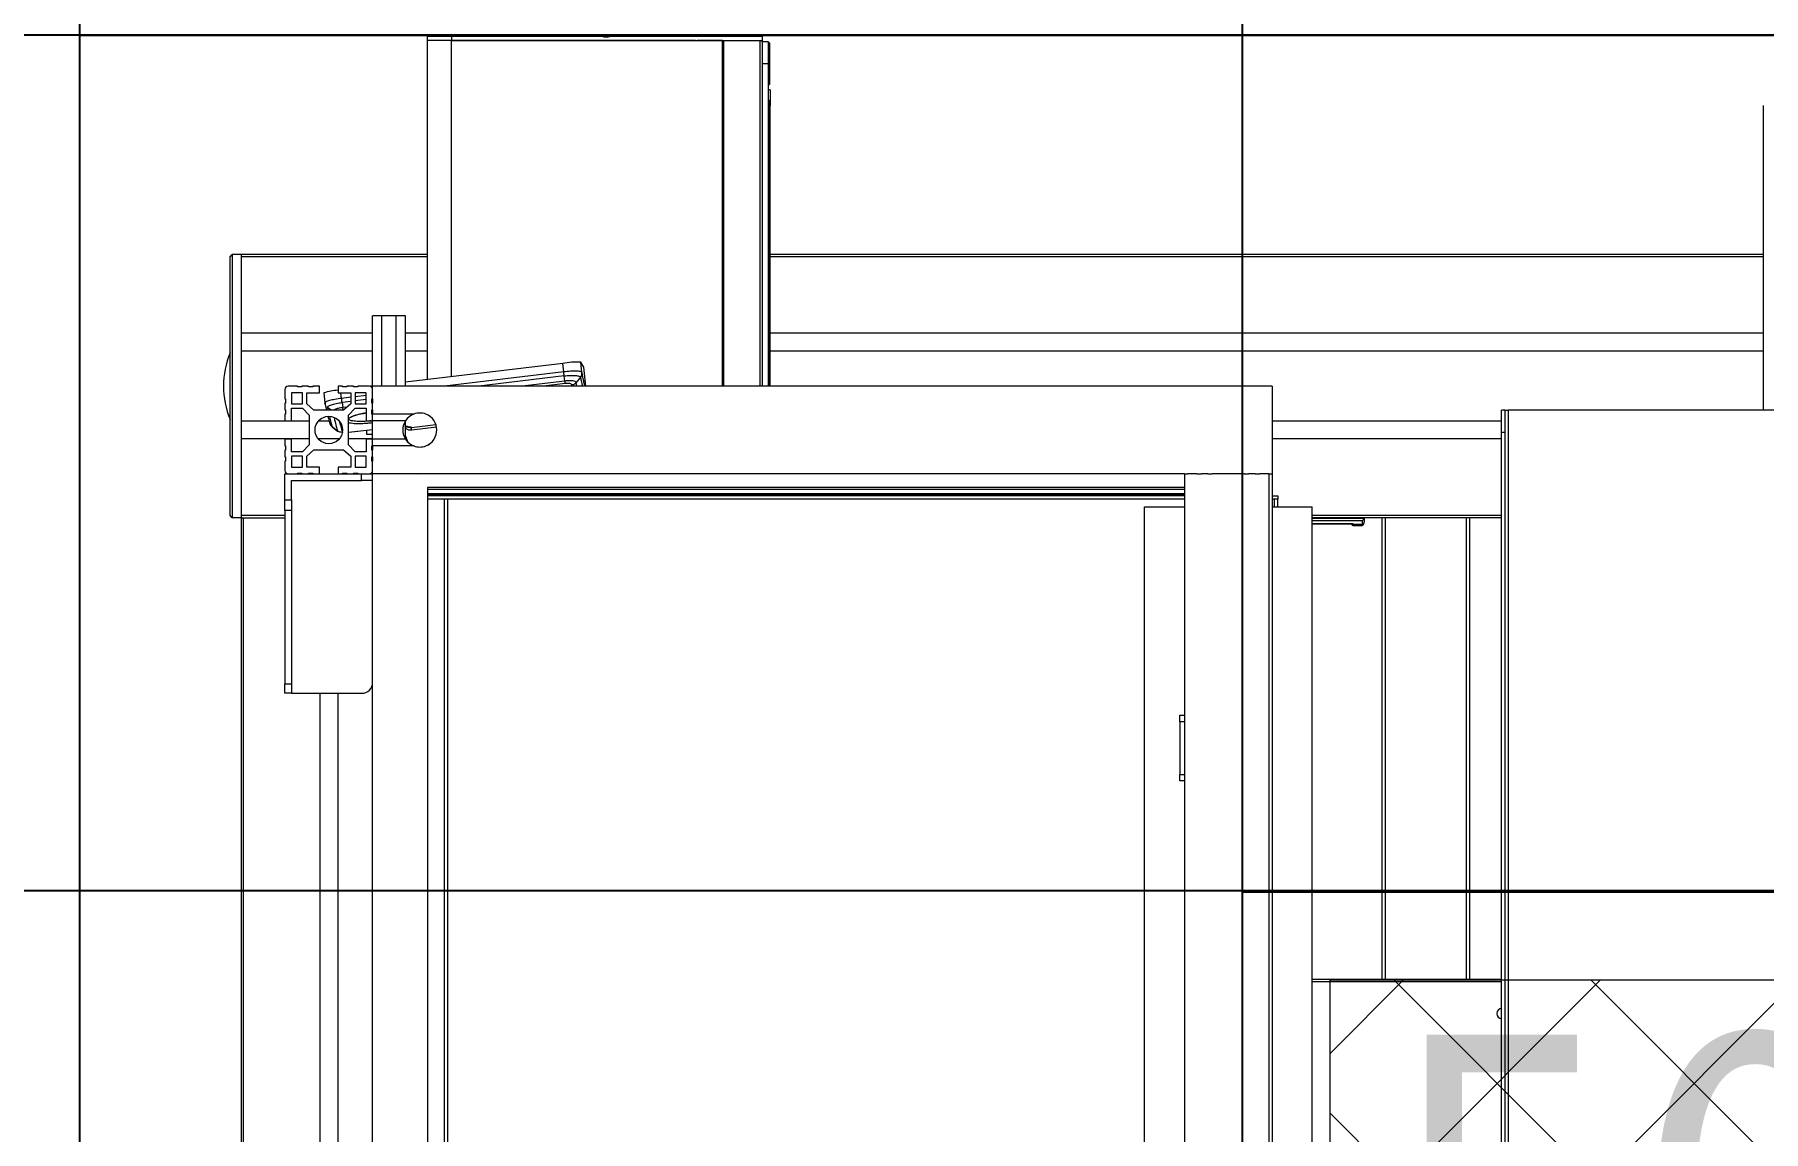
# Model space of a CAD drawing. Header units: centimetres. Extents: x 405564 to 502064, y 46284 to 60634.
# Drawn here: x 456884.7 to 456963.5, y 53771.6 to 53821.6 of the extents above; entities that cross this region are included whole.
import ezdxf
from ezdxf import colors
from ezdxf.entities.mleader import LeaderData, LeaderLine
from ezdxf.math import Vec2, Vec3
from ezdxf.xclip import XClip

# ---------------------------------------------------------------- set-up
doc = ezdxf.new("R2010")
doc.units = ezdxf.units.CM
doc.header["$XCLIPFRAME"] = 0
doc.linetypes.add('3+1_3b$0$DASHED', pattern=[0.25, 0.125, -0.125])
for name, color, linetype in [('---___EB_draft03_cihazlar', 8, 'Continuous'), ('0-KRCN-ASMATAVAN-130426', 8, 'Continuous'), ('AS_DUV', 8, 'Continuous'), ('AS_PYZ_BINA', 8, 'Continuous')]:
    doc.layers.add(name, color=color, linetype=linetype)
for name, color, linetype, lineweight in [('0-KRCN-AYDINLATMA-130426', 8, 'Continuous', 9), ('0-KRCN-MİMARİ-220526', 8, 'Continuous', 9), ('OL_Ic', 8, 'Continuous', 9)]:
    doc.layers.add(name, color=color, linetype=linetype, lineweight=lineweight)
doc.styles.add('Normal_ITL', font='swissi.ttf')
doc.styles.add('TAHOMA', font='tahoma.ttf')

# ---------------------------------------------------------------- blocks, each defined once
blk = doc.blocks.new('50W 60x60 cm  SIVA ALTI LED ARMATÜR')
at = {"layer": '0-KRCN-AYDINLATMA-130426'}
h = blk.add_hatch(dxfattribs=at)
h.set_pattern_fill('ANSI37', color=256, scale=0.2)
h.paths.add_polyline_path([(-2.6, 2.5943), (2.6, 2.5943), (2.6, -2.6057), (-2.6, -2.6057)])
for points in [[(-3, 2.9943), (3, 2.9943), (3, -3.007), (-3, -3.007)], [(-2.6, 2.5943), (2.6, 2.5943), (2.6, -2.6057), (-2.6, -2.6057)]]:
    blk.add_lwpolyline(points, close=True, dxfattribs=at)
at = {"layer": '0-KRCN-AYDINLATMA-130426', "insert": (-2.35, 2.3443), "char_height": 1.5, "attachment_point": 1, "style": 'TAHOMA'}
blk.add_mtext_dynamic_manual_height_columns('{\\fTahoma|b0|i0|c162|p34;50W}', width=1.5, gutter_width=1.25, heights=[0], dxfattribs=at)
blk = doc.blocks.new('G$C27E741DA')
at = {"layer": '0-KRCN-AYDINLATMA-130426', "xscale": 10, "yscale": 10, "zscale": 10}
blk.add_blockref('50W 60x60 cm  SIVA ALTI LED ARMATÜR', (18905.671, 6618.532), dxfattribs=at)
blk = doc.blocks.new('THTWorkStation1M')
at = {"layer": '---___EB_draft03_cihazlar', "linetype": 'Continuous', "lineweight": 15}
for p, q in [((273891.95, -40093.617), (273890.85, -40093.617)), ((273890.85, -40109.066), (273890.85, -40093.617)), ((273890.851, -40093.438), (273890.852, -40093.417)), ((273890.851, -40093.617), (273890.851, -40093.438)), ((273890.852, -40093.417), (273891.951, -40093.417)), ((273903.065, -40093.617), (273891.95, -40093.617)), ((273891.95, -40108.934), (273891.95, -40093.617)), ((273891.951, -40093.417), (273891.951, -40093.617)), ((273891.951, -40093.417), (273898.799, -40093.417)), ((273891.951, -40093.617), (273906.101, -40093.617)), ((273899.206, -40093.417), (273898.799, -40093.417)), ((273899.202, -40093.417), (273906.101, -40093.417)), ((273904.3, -40093.617), (273903.136, -40093.617)), ((273904.3, -40109.367), (273904.3, -40093.617)), ((273904.35, -40093.617), (273906, -40093.617)), ((273904.35, -40093.617), (273904.35, -40109.367)), ((273906, -40093.617), (273906, -40109.367)), ((273906.1, -40093.617), (273906.1, -40109.367)), ((273906.39, -40093.667), (273906.1, -40093.667)), ((273906.101, -40093.417), (273906.101, -40093.617)), ((273906.101, -40093.667), (273906.101, -40093.617)), ((273906.39, -40094.667), (273906.39, -40093.667)), ((273906.44, -40093.717), (273906.39, -40093.717)), ((273906.44, -40093.717), (273906.44, -40095.617)), ((273906.1, -40094.667), (273906.39, -40094.667)), ((273906.39, -40109.367), (273906.39, -40094.667)), ((273906.39, -40095.617), (273906.44, -40095.617)), ((273906.47, -40095.867), (273906.39, -40095.867)), ((273906.47, -40095.867), (273906.47, -40096.567)), ((273906.42, -40096.334), (273906.39, -40096.334)), ((273906.42, -40096.567), (273906.42, -40096.334)), ((273906.42, -40109.367), (273906.42, -40096.567)), ((273906.47, -40096.567), (273906.42, -40096.567)), ((273906.47, -40109.367), (273906.47, -40096.567)), ((273951.73, -40096.567), (273951.73, -40110.467)), ((273881.85, -40103.467), (273881.95, -40103.367)), ((273881.85, -40115.267), (273881.85, -40103.467)), ((273881.95, -40103.367), (273881.95, -40115.367)), ((273882.35, -40103.367), (273881.95, -40103.367)), ((273882.35, -40103.367), (273882.35, -40115.367)), ((273890.85, -40103.367), (273882.35, -40103.367)), ((273882.35, -40103.467), (273882.35, -40106.957)), ((273890.85, -40103.467), (273882.35, -40103.467)), ((273951.73, -40103.367), (273906.47, -40103.367)), ((273951.73, -40103.467), (273906.47, -40103.467)), ((273888.775, -40106.167), (273888.35, -40106.167)), ((273888.35, -40109.367), (273888.35, -40106.167)), ((273888.775, -40109.367), (273888.775, -40106.167)), ((273889.425, -40106.167), (273888.775, -40106.167)), ((273889.425, -40109.367), (273889.425, -40106.167)), ((273889.85, -40106.167), (273889.425, -40106.167)), ((273889.85, -40109.367), (273889.85, -40106.167)), ((273888.35, -40106.957), (273882.35, -40106.957)), ((273890.85, -40106.957), (273889.85, -40106.957)), ((273951.73, -40106.957), (273906.47, -40106.957)), ((273888.35, -40107.777), (273882.35, -40107.777)), ((273882.35, -40107.777), (273882.35, -40110.957)), ((273890.85, -40107.777), (273889.85, -40107.777)), ((273951.73, -40107.777), (273906.47, -40107.777)), ((273897.014, -40108.33), (273889.85, -40109.185)), ((273897.059, -40108.717), (273897.014, -40108.33)), ((273897.888, -40108.742), (273897.834, -40108.277)), ((273897.973, -40108.502), (273897.834, -40108.277)), ((273897.973, -40108.503), (273897.973, -40108.502)), ((273898.075, -40109.367), (273897.973, -40108.502)), ((273898.075, -40109.367), (273897.973, -40108.503)), ((273884.925, -40109.367), (273884.5, -40109.367)), ((273884.925, -40109.397), (273884.925, -40109.367)), ((273885.125, -40109.397), (273884.925, -40109.397)), ((273885.125, -40109.367), (273885.125, -40109.397)), ((273885.425, -40109.367), (273885.125, -40109.367)), ((273885.425, -40109.397), (273885.425, -40109.367)), ((273885.625, -40109.397), (273885.425, -40109.397)), ((273885.625, -40109.367), (273885.625, -40109.397)), ((273885.925, -40109.367), (273885.625, -40109.367)), ((273885.925, -40109.667), (273885.925, -40109.367)), ((273886.775, -40109.367), (273886.775, -40109.667)), ((273886.975, -40109.367), (273886.775, -40109.367)), ((273886.975, -40109.397), (273886.975, -40109.367)), ((273887.175, -40109.397), (273886.975, -40109.397)), ((273887.175, -40109.367), (273887.175, -40109.397)), ((273887.475, -40109.367), (273887.175, -40109.367)), ((273887.475, -40109.397), (273887.475, -40109.367)), ((273887.675, -40109.397), (273887.475, -40109.397)), ((273887.675, -40109.367), (273887.675, -40109.397)), ((273888.2, -40109.367), (273887.675, -40109.367)), ((273888.35, -40109.364), (273888.251, -40109.376)), ((273929.35, -40109.367), (273888.35, -40109.367)), ((273888.35, -40109.517), (273888.35, -40109.367)), ((273897.059, -40108.717), (273891.619, -40109.367)), ((273897.083, -40108.902), (273893.192, -40109.367)), ((273897.115, -40109.134), (273895.165, -40109.367)), ((273897.133, -40109.249), (273896.145, -40109.367)), ((273897.115, -40109.134), (273897.083, -40108.902)), ((273897.438, -40109.367), (273897.425, -40109.308)), ((273897.825, -40108.96), (273897.626, -40109.2)), ((273897.663, -40109.367), (273897.626, -40109.2)), ((273897.889, -40108.745), (273897.888, -40108.742)), ((273898.031, -40109.367), (273898.025, -40109.34)), ((273929.35, -40109.367), (273929.35, -40109.517)), ((273884.35, -40109.517), (273884.35, -40109.942)), ((273884.35, -40109.942), (273884.38, -40109.942)), ((273884.35, -40110.142), (273884.35, -40110.442)), ((273884.38, -40110.142), (273884.35, -40110.142)), ((273884.38, -40109.942), (273884.38, -40110.142)), ((273884.65, -40109.667), (273884.65, -40110.167)), ((273885.15, -40109.667), (273884.65, -40109.667)), ((273884.65, -40110.167), (273885.15, -40110.167)), ((273885.15, -40110.167), (273885.15, -40109.667)), ((273885.35, -40109.667), (273885.925, -40109.667)), ((273885.35, -40110.167), (273885.35, -40109.667)), ((273885.675, -40110.467), (273885.35, -40110.167)), ((273886.12, -40109.674), (273886.175, -40110.14)), ((273886.176, -40110.14), (273886.186, -40110.189)), ((273886.177, -40110.144), (273886.176, -40110.14)), ((273886.177, -40110.144), (273886.247, -40110.467)), ((273886.19, -40110.184), (273886.177, -40110.144)), ((273886.195, -40110.119), (273886.179, -40110.137)), ((273886.182, -40110.176), (273886.185, -40110.188)), ((273886.184, -40110.124), (273886.187, -40110.193)), ((273886.775, -40109.667), (273887.35, -40109.667)), ((273886.935, -40109.927), (273886.904, -40109.667)), ((273887.35, -40109.877), (273886.935, -40109.927)), ((273887.35, -40110.065), (273886.958, -40110.112)), ((273886.958, -40110.112), (273886.99, -40110.343)), ((273887.35, -40110.167), (273887.025, -40110.467)), ((273887.35, -40109.667), (273887.35, -40110.167)), ((273888.05, -40109.667), (273887.55, -40109.667)), ((273887.55, -40109.667), (273887.55, -40110.167)), ((273888.05, -40109.793), (273887.55, -40109.853)), ((273888.05, -40109.981), (273887.55, -40110.041)), ((273887.55, -40110.167), (273888.05, -40110.167)), ((273888.05, -40110.167), (273888.05, -40109.667)), ((273888.32, -40109.942), (273888.35, -40109.942)), ((273888.32, -40110.142), (273888.32, -40109.942)), ((273888.35, -40109.945), (273888.32, -40109.949)), ((273888.35, -40110.142), (273888.32, -40110.142)), ((273888.35, -40109.942), (273888.35, -40109.517)), ((273888.35, -40109.942), (273888.35, -40110.142)), ((273888.35, -40110.442), (273888.35, -40110.142)), ((273929.35, -40109.517), (273929.35, -40109.942)), ((273929.35, -40109.942), (273929.35, -40110.142)), ((273929.35, -40110.142), (273929.35, -40110.442)), ((273885.45, -40110.957), (273882.35, -40110.957)), ((273884.35, -40110.442), (273884.38, -40110.442)), ((273884.35, -40110.642), (273884.35, -40110.942)), ((273884.38, -40110.642), (273884.35, -40110.642)), ((273884.35, -40110.942), (273884.65, -40110.942)), ((273884.38, -40110.442), (273884.38, -40110.642)), ((273884.65, -40110.367), (273885.15, -40110.367)), ((273884.65, -40110.942), (273884.65, -40110.367)), ((273885.15, -40110.367), (273885.45, -40110.692)), ((273885.45, -40110.692), (273885.45, -40112.042)), ((273887.025, -40110.467), (273885.675, -40110.467)), ((273886.367, -40110.957), (273885.892, -40110.957)), ((273886.457, -40110.467), (273886.287, -40110.339)), ((273886.287, -40110.339), (273886.315, -40110.467)), ((273887.008, -40110.458), (273886.953, -40110.467)), ((273887.184, -40110.32), (273886.99, -40110.343)), ((273887.039, -40110.455), (273887.008, -40110.458)), ((273887.25, -40110.692), (273887.55, -40110.367)), ((273887.25, -40112.042), (273887.25, -40110.692)), ((273887.254, -40110.842), (273887.254, -40110.828)), ((273887.771, -40110.367), (273887.523, -40110.397)), ((273887.55, -40110.367), (273888.05, -40110.367)), ((273888.05, -40110.367), (273888.05, -40110.942)), ((273888.05, -40110.942), (273888.35, -40110.942)), ((273888.312, -40110.561), (273888.35, -40110.558)), ((273888.32, -40110.442), (273888.35, -40110.442)), ((273888.32, -40110.642), (273888.32, -40110.442)), ((273888.32, -40110.553), (273888.35, -40110.55)), ((273888.35, -40110.642), (273888.32, -40110.642)), ((273888.35, -40110.442), (273888.35, -40110.642)), ((273890.226, -40110.642), (273888.35, -40110.642)), ((273888.35, -40110.942), (273888.35, -40110.642)), ((273889.852, -40110.942), (273888.35, -40110.942)), ((273888.35, -40111.792), (273888.35, -40110.942)), ((273889.85, -40111.789), (273889.85, -40110.945)), ((273929.35, -40110.442), (273929.35, -40110.642)), ((273929.35, -40110.642), (273929.35, -40110.942)), ((273929.35, -40110.942), (273929.35, -40111.792)), ((273939.806, -40110.957), (273929.35, -40110.957)), ((273939.956, -40110.467), (273939.806, -40110.467)), ((273939.806, -40111.467), (273939.806, -40110.467)), ((273939.956, -40110.467), (273939.956, -40111.467)), ((273939.956, -40110.467), (273940.106, -40110.467)), ((273940.106, -40110.467), (273940.106, -40175.467)), ((273961.606, -40110.467), (273940.106, -40110.467)), ((273885.45, -40111.777), (273882.35, -40111.777)), ((273882.35, -40111.777), (273882.35, -40115.267)), ((273884.35, -40111.792), (273884.35, -40112.092)), ((273884.65, -40111.792), (273884.35, -40111.792)), ((273884.65, -40112.367), (273884.65, -40111.792)), ((273886.814, -40111.777), (273885.888, -40111.777)), ((273886.406, -40111.08), (273886.416, -40111.105)), ((273886.504, -40111.218), (273886.503, -40111.217)), ((273886.504, -40111.218), (273886.752, -40111.413)), ((273886.54, -40111.228), (273886.504, -40111.218)), ((273886.525, -40111.228), (273886.77, -40111.424)), ((273886.752, -40111.413), (273886.769, -40111.422)), ((273888.35, -40111.777), (273887.25, -40111.777)), ((273887.257, -40111.472), (273888.35, -40111.341)), ((273887.257, -40111.472), (273887.258, -40111.472)), ((273887.258, -40111.473), (273888.35, -40111.343)), ((273888.05, -40111.792), (273888.05, -40112.367)), ((273888.35, -40111.792), (273888.05, -40111.792)), ((273888.07, -40111.376), (273888.07, -40111.557)), ((273888.07, -40111.557), (273888.35, -40111.557)), ((273889.852, -40111.792), (273888.35, -40111.792)), ((273888.35, -40112.092), (273888.35, -40111.792)), ((273889.85, -40111.642), (273889.956, -40111.919)), ((273890.108, -40111.241), (273890.114, -40111.249)), ((273890.114, -40111.249), (273891.233, -40111.116)), ((273891.265, -40111.239), (273890.132, -40111.375)), ((273939.806, -40111.777), (273929.35, -40111.777)), ((273929.35, -40111.792), (273929.35, -40112.092)), ((273939.806, -40111.467), (273939.956, -40111.467)), ((273939.806, -40174.467), (273939.806, -40111.467)), ((273939.956, -40111.467), (273939.956, -40174.467)), ((273884.35, -40112.092), (273884.38, -40112.092)), ((273884.35, -40112.292), (273884.35, -40112.592)), ((273884.38, -40112.292), (273884.35, -40112.292)), ((273884.35, -40112.592), (273884.38, -40112.592)), ((273884.38, -40112.092), (273884.38, -40112.292)), ((273884.38, -40112.592), (273884.38, -40112.792)), ((273885.15, -40112.367), (273884.65, -40112.367)), ((273884.65, -40112.567), (273884.65, -40113.067)), ((273885.15, -40112.567), (273884.65, -40112.567)), ((273885.45, -40112.042), (273885.15, -40112.367)), ((273885.15, -40113.067), (273885.15, -40112.567)), ((273885.35, -40112.567), (273885.675, -40112.267)), ((273885.35, -40113.067), (273885.35, -40112.567)), ((273885.675, -40112.267), (273887.025, -40112.267)), ((273887.025, -40112.267), (273887.35, -40112.567)), ((273887.55, -40112.367), (273887.25, -40112.042)), ((273887.35, -40112.567), (273887.35, -40113.067)), ((273888.05, -40112.367), (273887.55, -40112.367)), ((273887.55, -40112.567), (273887.55, -40113.067)), ((273888.05, -40112.567), (273887.55, -40112.567)), ((273888.05, -40113.067), (273888.05, -40112.567)), ((273888.32, -40112.092), (273888.35, -40112.092)), ((273888.32, -40112.292), (273888.32, -40112.092)), ((273888.35, -40112.292), (273888.32, -40112.292)), ((273888.32, -40112.592), (273888.35, -40112.592)), ((273888.32, -40112.792), (273888.32, -40112.592)), ((273890.226, -40112.092), (273888.35, -40112.092)), ((273888.35, -40112.092), (273888.35, -40112.292)), ((273888.35, -40112.592), (273888.35, -40112.292)), ((273888.35, -40112.592), (273888.35, -40112.792)), ((273890.918, -40112.018), (273890.888, -40112.056)), ((273929.35, -40112.092), (273929.35, -40112.292)), ((273929.35, -40112.292), (273929.35, -40112.592)), ((273929.35, -40112.592), (273929.35, -40112.792)), ((273884.35, -40112.792), (273884.35, -40113.217)), ((273884.38, -40112.792), (273884.35, -40112.792)), ((273884.35, -40113.367), (273884.5, -40113.367)), ((273884.35, -40114.55), (273884.35, -40113.367)), ((273884.5, -40113.367), (273884.925, -40113.367)), ((273884.65, -40113.067), (273885.15, -40113.067)), ((273884.925, -40113.337), (273885.125, -40113.337)), ((273884.925, -40113.367), (273884.925, -40113.337)), ((273884.925, -40113.367), (273885.125, -40113.367)), ((273885.125, -40113.337), (273885.125, -40113.367)), ((273885.125, -40113.367), (273885.425, -40113.367)), ((273885.925, -40113.067), (273885.35, -40113.067)), ((273885.425, -40113.337), (273885.625, -40113.337)), ((273885.425, -40113.367), (273885.425, -40113.337)), ((273885.425, -40113.367), (273885.625, -40113.367)), ((273885.625, -40113.337), (273885.625, -40113.367)), ((273885.625, -40113.367), (273885.925, -40113.367)), ((273885.925, -40113.367), (273885.925, -40113.067)), ((273885.925, -40113.367), (273886.775, -40113.367)), ((273886.775, -40113.067), (273886.775, -40113.367)), ((273887.35, -40113.067), (273886.775, -40113.067)), ((273886.775, -40113.367), (273886.975, -40113.367)), ((273886.975, -40113.337), (273887.175, -40113.337)), ((273886.975, -40113.367), (273886.975, -40113.337)), ((273886.975, -40113.367), (273887.175, -40113.367)), ((273887.175, -40113.337), (273887.175, -40113.367)), ((273887.175, -40113.367), (273887.475, -40113.367)), ((273887.475, -40113.337), (273887.675, -40113.337)), ((273887.475, -40113.367), (273887.475, -40113.337)), ((273887.475, -40113.367), (273887.675, -40113.367)), ((273887.55, -40113.067), (273888.05, -40113.067)), ((273887.675, -40113.337), (273887.675, -40113.367)), ((273887.675, -40113.367), (273888.2, -40113.367)), ((273887.85, -40113.667), (273887.85, -40113.367)), ((273888.2, -40113.367), (273888.35, -40113.367)), ((273888.35, -40112.792), (273888.32, -40112.792)), ((273888.35, -40113.217), (273888.35, -40112.792)), ((273888.35, -40113.367), (273888.35, -40113.217)), ((273925.35, -40113.367), (273888.35, -40113.367)), ((273888.35, -40173.367), (273888.35, -40113.367)), ((273890.384, -40113.367), (273890.388, -40113.378)), ((273925.35, -40113.367), (273925.35, -40173.367)), ((273925.35, -40113.367), (273925.5, -40113.367)), ((273925.925, -40113.367), (273925.5, -40113.367)), ((273925.925, -40113.367), (273926.125, -40113.367)), ((273926.425, -40113.367), (273926.125, -40113.367)), ((273926.425, -40113.367), (273926.625, -40113.367)), ((273926.925, -40113.367), (273926.625, -40113.367)), ((273927.775, -40113.367), (273926.925, -40113.367)), ((273928.075, -40113.367), (273927.775, -40113.367)), ((273928.075, -40113.367), (273928.275, -40113.367)), ((273928.575, -40113.367), (273928.275, -40113.367)), ((273928.575, -40113.367), (273928.775, -40113.367)), ((273929.2, -40113.367), (273928.775, -40113.367)), ((273929.2, -40113.367), (273929.2, -40173.367)), ((273929.2, -40113.367), (273929.35, -40113.367)), ((273929.35, -40112.792), (273929.35, -40113.217)), ((273929.35, -40113.217), (273929.35, -40113.367)), ((273929.35, -40113.367), (273929.35, -40173.367)), ((273884.65, -40114.55), (273884.65, -40113.667)), ((273884.65, -40113.667), (273887.85, -40113.667)), ((273888.35, -40113.667), (273887.85, -40113.667)), ((273925.35, -40113.988), (273890.85, -40113.988)), ((273925.35, -40114.082), (273890.85, -40114.082)), ((273884.35, -40114.55), (273884.65, -40114.55)), ((273884.35, -40115.044), (273884.35, -40114.55)), ((273884.65, -40114.55), (273884.65, -40115.044)), ((273890.85, -40114.267), (273925.35, -40114.267)), ((273890.85, -40114.301), (273925.35, -40114.301)), ((273890.85, -40114.322), (273925.35, -40114.322)), ((273925.35, -40114.367), (273890.85, -40114.367)), ((273925.35, -40114.517), (273890.85, -40114.517)), ((273891.613, -40114.517), (273891.613, -40172.367)), ((273891.763, -40114.517), (273891.763, -40172.217)), ((273903.065, -40114.367), (273903.065, -40114.322)), ((273903.1, -40114.367), (273903.1, -40114.322)), ((273903.136, -40114.367), (273903.136, -40114.322)), ((273904.3, -40114.367), (273904.3, -40114.322)), ((273904.35, -40114.322), (273904.35, -40114.367)), ((273906, -40114.322), (273906, -40114.367)), ((273906.1, -40114.322), (273906.1, -40114.367)), ((273906.39, -40114.367), (273906.39, -40114.322)), ((273906.42, -40114.367), (273906.42, -40114.322)), ((273906.47, -40114.367), (273906.47, -40114.322)), ((273923.528, -40171.867), (273923.528, -40114.867)), ((273923.528, -40114.867), (273925.35, -40114.867)), ((273929.35, -40114.367), (273929.613, -40114.367)), ((273929.613, -40114.517), (273929.35, -40114.517)), ((273929.35, -40114.867), (273931.173, -40114.867)), ((273929.463, -40114.867), (273929.463, -40114.517)), ((273929.613, -40114.367), (273929.613, -40114.517)), ((273929.613, -40114.867), (273929.613, -40114.517)), ((273931.173, -40171.867), (273931.173, -40114.867)), ((273881.95, -40115.367), (273881.85, -40115.267)), ((273882.35, -40115.367), (273881.95, -40115.367)), ((273884.35, -40115.267), (273882.35, -40115.267)), ((273882.35, -40115.367), (273882.35, -40171.367)), ((273882.35, -40115.367), (273882.45, -40115.367)), ((273882.45, -40115.367), (273882.45, -40171.367)), ((273882.45, -40115.367), (273884.35, -40115.367)), ((273884.65, -40115.044), (273884.35, -40115.044)), ((273884.35, -40115.044), (273884.35, -40122.945)), ((273884.65, -40115.044), (273884.65, -40122.945)), ((273939.806, -40115.267), (273931.173, -40115.267)), ((273939.806, -40115.367), (273931.173, -40115.367)), ((273931.173, -40115.387), (273933.55, -40115.387)), ((273931.173, -40115.487), (273933.45, -40115.487)), ((273933.05, -40115.639), (273931.173, -40115.639)), ((273931.173, -40115.64), (273933.039, -40115.64)), ((273933.05, -40115.664), (273933.05, -40115.639)), ((273933.05, -40115.664), (273933.45, -40115.664)), ((273933.05, -40115.717), (273933.05, -40115.664)), ((273933.05, -40115.717), (273933.05, -40115.717)), ((273933.05, -40115.717), (273933.45, -40115.717)), ((273933.45, -40115.487), (273933.45, -40115.664)), ((273933.45, -40115.664), (273933.45, -40115.717)), ((273933.55, -40115.367), (273933.55, -40115.377)), ((273933.55, -40115.377), (273933.55, -40115.565)), ((273934.35, -40115.367), (273934.35, -40136.417)), ((273934.5, -40115.367), (273934.5, -40136.417)), ((273938.2, -40115.367), (273938.2, -40136.417)), ((273938.35, -40115.367), (273938.35, -40136.417)), ((273884.35, -40122.945), (273884.65, -40122.945)), ((273884.35, -40123.367), (273884.35, -40122.945)), ((273884.65, -40123.367), (273884.35, -40123.367)), ((273884.65, -40122.945), (273884.65, -40123.367)), ((273884.65, -40123.367), (273887.85, -40123.367)), ((273885.94, -40123.367), (273885.94, -40163.367)), ((273886.76, -40123.367), (273886.76, -40163.367)), ((273925.15, -40124.367), (273925.35, -40124.367)), ((273925.15, -40124.667), (273925.15, -40124.367)), ((273925.15, -40124.667), (273925.15, -40127.067)), ((273925.35, -40124.667), (273925.15, -40124.667)), ((273925.15, -40127.067), (273925.35, -40127.067)), ((273925.15, -40127.367), (273925.15, -40127.067)), ((273925.35, -40127.367), (273925.15, -40127.367)), ((273939.806, -40136.417), (273931.173, -40136.417)), ((273939.806, -40136.517), (273931.173, -40136.517))]:
    blk.add_line(p, q, dxfattribs=at)
at = {"layer": '---___EB_draft03_cihazlar', "color": 1, "linetype": '3+1_3b$0$DASHED', "ltscale": 150}
blk.add_lwpolyline([(273800, -40093.367), (274070, -40093.367), (274070, -40193.367), (273800, -40193.367), (273800, -40093.367)], dxfattribs=at)
at = {"layer": '---___EB_draft03_cihazlar', "color": 1}
blk.add_lwpolyline([(273875, -40093.367), (273995, -40093.367), (273995, -40193.367), (273875, -40193.367), (273875, -40093.367)], dxfattribs=at)
at = {"layer": '---___EB_draft03_cihazlar', "linetype": 'Continuous', "lineweight": 15, "flags": 128}
blk.add_lwpolyline([(273897.824, -40108.959), (273897.824, -40108.96), (273897.824, -40108.96), (273897.824, -40108.96), (273897.824, -40108.96), (273897.824, -40108.96), (273897.824, -40108.96), (273897.824, -40108.96), (273897.825, -40108.96)], dxfattribs=at)
at = {"layer": '---___EB_draft03_cihazlar', "linetype": 'Continuous', "lineweight": 0}
blk.add_lwpolyline([(273890.85, -40113.988), (273890.85, -40173.367)], dxfattribs=at)
at = {"layer": '---___EB_draft03_cihazlar', "linetype": 'Continuous', "lineweight": 15}
blk.add_circle((273886.35, -40111.367), 0.625, dxfattribs=at)
for centre, radius, start, end in [((273885.55, -40109.367), 4, 157.66835, 202.33165), ((273897.677, -40112.237), 3.963, 87.73911, 99.63928), ((273884.5, -40109.517), 0.15, 90, 180), ((273888.2, -40109.517), 0.15, 0, 90), ((273914.477, -40105.543), 16.999, 191.59688, 192.9997), ((273887.007, -40112.622), 3.078, 94.31183, 106.7318), ((273890.5, -40111.367), 0.775, 147.00411, 212.99589), ((273890.5, -40111.367), 0.775, 110.69354, 146.74357), ((273890.5, -40111.367), 0.775, 69.30646, 110.69354), ((273890.5, -40111.367), 0.775, 33.25643, 69.30646), ((273890.5, -40111.367), 0.775, 327.47313, 33.25643), ((273886.686, -40110.984), 0.296, 198.84815, 231.93654), ((273890.5, -40111.367), 0.775, 213.25643, 249.30646), ((273890.5, -40111.367), 0.775, 290.69354, 326.74357), ((273890.5, -40111.367), 0.775, 249.30646, 290.69354), ((273884.5, -40113.217), 0.15, 180, 270), ((273888.2, -40113.217), 0.15, 270, 0), ((273933.05, -40115.564), 0.1, 229.14268, 270.01669), ((273933.451, -40115.565), 0.0997, 269.83229, 359.83461), ((273887.85, -40122.867), 0.5, 270, 0), ((273939.85, -40137.967), 0.25, 100.23228, 259.76772)]:
    blk.add_arc(centre, radius, start, end, dxfattribs=at)
for centre, major_axis, ratio, start_param, end_param in [((273933.45, -40115.387), (0.0744, 0.0744), 0.897069, 3.981196, 5.443582), ((273933.45, -40115.377), (0, -0.101), 0.994129, 1.462386, 1.570796)]:
    blk.add_ellipse(centre, major_axis=major_axis, ratio=ratio, start_param=start_param, end_param=end_param, dxfattribs=at)
for points, knots in [([(273890.851, -40093.463), (273890.851, -40093.464), (273890.851, -40093.474), (273890.851, -40093.446), (273890.851, -40093.42), (273890.851, -40093.417)], [0, 0, 0, 0, 0.052293, 0.883054, 1, 1, 1, 1]), ([(273899.202, -40093.417), (273899.182, -40093.426), (273899.122, -40093.451), (273899.008, -40093.473), (273898.89, -40093.455), (273898.821, -40093.426), (273898.799, -40093.417)], [0, 0, 0, 0, 0.162257, 0.462438, 0.828573, 1, 1, 1, 1]), ([(273897.888, -40108.742), (273897.872, -40108.727), (273897.839, -40108.699), (273897.643, -40108.682), (273897.373, -40108.686), (273897.164, -40108.707), (273897.059, -40108.717)], [0, 0, 0, 0, 0.251129, 0.501665, 0.751209, 1, 1, 1, 1]), ([(273897.083, -40108.902), (273897.079, -40108.874), (273897.071, -40108.816), (273897.063, -40108.75), (273897.059, -40108.717)], [0, 0, 0, 0, 0.499997, 1, 1, 1, 1]), ([(273897.083, -40108.902), (273897.176, -40108.894), (273897.362, -40108.876), (273897.603, -40108.881), (273897.777, -40108.909), (273897.808, -40108.942), (273897.824, -40108.959)], [0, 0, 0, 0, 0.25001, 0.4998194, 0.7496827, 1, 1, 1, 1]), ([(273897.626, -40109.2), (273897.62, -40109.189), (273897.612, -40109.176), (273897.59, -40109.164), (273897.584, -40109.161), (273897.582, -40109.16), (273897.581, -40109.16), (273897.555, -40109.148), (273897.496, -40109.133), (273897.391, -40109.123), (273897.273, -40109.12), (273897.177, -40109.129), (273897.115, -40109.134)], [0, 0, 0, 0, 0.181024, 0.227263, 0.239321, 0.242581, 0.243516, 0.243991, 0.493636, 0.628634, 0.758238, 1, 1, 1, 1]), ([(273897.133, -40109.249), (273897.13, -40109.236), (273897.126, -40109.211), (273897.118, -40109.16), (273897.115, -40109.134)], [0, 0, 0, 0, 0.499996, 1, 1, 1, 1]), ([(273897.425, -40109.308), (273897.421, -40109.297), (273897.412, -40109.275), (273897.358, -40109.256), (273897.3, -40109.246), (273897.25, -40109.243), (273897.193, -40109.243), (273897.153, -40109.247), (273897.133, -40109.249)], [0, 0, 0, 0, 0.242993, 0.494934, 0.617721, 0.739728, 0.870584, 1, 1, 1, 1]), ([(273897.425, -40109.308), (273897.45, -40109.303), (273897.497, -40109.294), (273897.568, -40109.259), (273897.605, -40109.222), (273897.626, -40109.2)], [0, 0, 0, 0, 0.329104, 0.605748, 1, 1, 1, 1]), ([(273897.824, -40108.959), (273897.836, -40108.943), (273897.859, -40108.912), (273897.88, -40108.857), (273897.892, -40108.799), (273897.89, -40108.761), (273897.888, -40108.742)], [0, 0, 0, 0, 0.247559, 0.500006, 0.752446, 1, 1, 1, 1]), ([(273897.889, -40108.745), (273897.89, -40108.784), (273897.89, -40108.862), (273897.847, -40108.928), (273897.825, -40108.96)], [0, 0, 0, 0, 0.499782, 1, 1, 1, 1]), ([(273898.025, -40109.34), (273898.007, -40109.271), (273897.966, -40109.111), (273897.917, -40108.878), (273897.889, -40108.745)], [0, 0, 0, 0, 0.431299, 1, 1, 1, 1]), ([(273886.935, -40109.927), (273886.831, -40109.941), (273886.624, -40109.969), (273886.372, -40110.028), (273886.216, -40110.081), (273886.201, -40110.109), (273886.195, -40110.119)], [0, 0, 0, 0, 0.277282, 0.555338, 0.834483, 1, 1, 1, 1]), ([(273886.287, -40110.337), (273886.294, -40110.317), (273886.307, -40110.278), (273886.458, -40110.212), (273886.682, -40110.151), (273886.866, -40110.125), (273886.958, -40110.112)], [0, 0, 0, 0, 0.250286, 0.500177, 0.750014, 1, 1, 1, 1]), ([(273886.958, -40110.112), (273886.954, -40110.083), (273886.947, -40110.026), (273886.939, -40109.96), (273886.935, -40109.927)], [0, 0, 0, 0, 0.499998, 1, 1, 1, 1]), ([(273886.287, -40110.339), (273886.287, -40110.339), (273886.287, -40110.338), (273886.287, -40110.338), (273886.287, -40110.338), (273886.287, -40110.337), (273886.287, -40110.337), (273886.287, -40110.337), (273886.287, -40110.337), (273886.287, -40110.337), (273886.287, -40110.337), (273886.287, -40110.337)], [0, 0, 0, 0, 0.249959, 0.411862, 0.501094, 0.750471, 0.931077, 0.979659, 0.993049, 0.997335, 1, 1, 1, 1]), ([(273886.311, -40110.747), (273886.319, -40110.779), (273886.338, -40110.856), (273886.367, -40110.958), (273886.389, -40111.034), (273886.402, -40111.068), (273886.404, -40111.073)], [0, 0, 0, 0, 0.246817, 0.59517, 0.936193, 1, 1, 1, 1]), ([(273886.378, -40110.754), (273886.4, -40110.844), (273886.446, -40111.039), (273886.483, -40111.155), (273886.503, -40111.217)], [0, 0, 0, 0, 0.464576, 1, 1, 1, 1]), ([(273886.99, -40110.343), (273886.954, -40110.348), (273886.881, -40110.358), (273886.781, -40110.381), (273886.692, -40110.407), (273886.616, -40110.436), (273886.59, -40110.457), (273886.577, -40110.467)], [0, 0, 0, 0, 0.197378, 0.402104, 0.590566, 0.799247, 1, 1, 1, 1]), ([(273886.593, -40110.802), (273886.601, -40110.837), (273886.636, -40111.001), (273886.69, -40111.215), (273886.731, -40111.347), (273886.752, -40111.413)], [0, 0, 0, 0, 0.11974, 0.55987, 1, 1, 1, 1]), ([(273886.846, -40111.007), (273886.868, -40111.098), (273886.915, -40111.294), (273886.952, -40111.411), (273886.972, -40111.474)], [0, 0, 0, 0, 0.46068, 1, 1, 1, 1]), ([(273887.008, -40110.458), (273887.006, -40110.446), (273887.001, -40110.42), (273886.994, -40110.369), (273886.99, -40110.343)], [0, 0, 0, 0, 0.500002, 1, 1, 1, 1]), ([(273887.25, -40110.835), (273887.27, -40110.821), (273887.316, -40110.788), (273887.431, -40110.737), (273887.583, -40110.683), (273887.758, -40110.636), (273887.917, -40110.602), (273888.017, -40110.588), (273888.05, -40110.584)], [0, 0, 0, 0, 0.141266, 0.335662, 0.528022, 0.718181, 0.906557, 1, 1, 1, 1]), ([(273887.25, -40110.889), (273887.251, -40110.887), (273887.256, -40110.875), (273887.255, -40110.861), (273887.255, -40110.849)], [0, 0, 0, 0, 0.132964, 1, 1, 1, 1]), ([(273888.35, -40111.038), (273888.321, -40111.042), (273888.225, -40111.056), (273888.058, -40111.072), (273887.859, -40111.085), (273887.674, -40111.088), (273887.508, -40111.081), (273887.371, -40111.064), (273887.284, -40111.046), (273887.256, -40111.031), (273887.25, -40111.028)], [0, 0, 0, 0, 0.0649361, 0.2128936, 0.3611006, 0.5098172, 0.659284, 0.809624, 0.9611253, 1, 1, 1, 1]), ([(273888.287, -40110.942), (273888.274, -40110.944), (273888.201, -40110.954), (273888.063, -40110.967), (273887.884, -40110.978), (273887.716, -40110.979), (273887.566, -40110.972), (273887.44, -40110.955), (273887.345, -40110.929), (273887.277, -40110.894), (273887.262, -40110.864), (273887.255, -40110.849)], [0, 0, 0, 0, 0.0261976, 0.1455725, 0.2655645, 0.3862779, 0.5078039, 0.6275307, 0.7522176, 0.8683038, 1, 1, 1, 1]), ([(273887.292, -40110.808), (273887.295, -40110.809), (273887.307, -40110.814), (273887.342, -40110.787), (273887.437, -40110.743), (273887.58, -40110.689), (273887.784, -40110.629), (273887.971, -40110.601), (273888.05, -40110.589)], [0, 0, 0, 0, 0.047465, 0.213456, 0.350806, 0.491432, 0.78496, 1, 1, 1, 1]), ([(273886.504, -40111.218), (273886.489, -40111.205), (273886.46, -40111.179), (273886.426, -40111.131), (273886.412, -40111.094), (273886.404, -40111.076)], [0, 0, 0, 0, 0.328636, 0.664107, 1, 1, 1, 1]), ([(273886.972, -40111.474), (273886.933, -40111.474), (273886.857, -40111.475), (273886.785, -40111.438), (273886.754, -40111.414), (273886.752, -40111.413)], [0, 0, 0, 0, 0.499718, 0.968259, 1, 1, 1, 1]), ([(273889.85, -40111.252), (273889.854, -40111.246), (273889.863, -40111.235), (273889.872, -40111.223), (273889.875, -40111.218), (273889.876, -40111.217)], [0, 0, 0, 0, 0.438645, 0.908728, 1, 1, 1, 1]), ([(273889.85, -40111.219), (273889.897, -40111.219), (273889.968, -40111.22), (273890.032, -40111.224), (273890.086, -40111.23), (273890.099, -40111.236), (273890.108, -40111.241)], [0, 0, 0, 0, 0.318453, 0.478539, 0.639055, 1, 1, 1, 1]), ([(273890.132, -40111.375), (273890.075, -40111.376), (273889.973, -40111.379), (273889.888, -40111.325), (273889.85, -40111.302)], [0, 0, 0, 0, 0.5594589, 1, 1, 1, 1]), ([(273890.108, -40111.241), (273890.088, -40111.242), (273890.049, -40111.245), (273889.991, -40111.234), (273889.936, -40111.213), (273889.903, -40111.19), (273889.887, -40111.179)], [0, 0, 0, 0, 0.250015, 0.50001, 0.749994, 1, 1, 1, 1]), ([(273889.893, -40111.187), (273889.91, -40111.199), (273889.943, -40111.222), (273890.017, -40111.25), (273890.075, -40111.25), (273890.114, -40111.249)], [0, 0, 0, 0, 0.25983, 0.513491, 1, 1, 1, 1]), ([(273890.132, -40111.375), (273890.13, -40111.359), (273890.126, -40111.327), (273890.12, -40111.286), (273890.116, -40111.257), (273890.114, -40111.252), (273890.114, -40111.249)], [0, 0, 0, 0, 0.249998, 0.499994, 0.749987, 1, 1, 1, 1]), ([(273932.97, -40115.64), (273932.973, -40115.652), (273932.983, -40115.701), (273933.017, -40115.707), (273933.043, -40115.713)], [0, 0, 0, 0, 0.260021, 1, 1, 1, 1]), ([(273933.45, -40115.717), (273933.478, -40115.71), (273933.522, -40115.699), (273933.534, -40115.634), (273933.538, -40115.609)], [0, 0, 0, 0, 0.629244, 1, 1, 1, 1])]:
    blk.add_open_spline(points, degree=3, knots=knots, dxfattribs=at)
blk = doc.blocks.new('A$Ca63a641c')
at = {"layer": 'AS_PYZ_BINA'}
ml = blk.add_multileader_mtext('Standard', dxfattribs=at)
ml.set_content('EST boyalı panel çit ve panel çit kapı (AS 51.101)', color=256, style='Normal_ITL')
ml.set_leader_properties()
ml.build(insert=Vec2(0, 0))
ml.multileader.update_dxf_attribs({"dogleg_length": 0.379, "arrow_head_size": 17.043, "scale": 75})
ctx = ml.context
ctx.base_point, ctx.scale, ctx.char_height, ctx.arrow_head_size, ctx.landing_gap_size, ctx.plane_origin = Vec3(140.513, 464.302), 75, 20, 17.043, 14.202, Vec3(92.505, 620.113)
notes = []
notes.append((ctx, [(0, (1, 1, 0), (112.109, 464.302), (1, 0), 28.404, [(0, [(68.504, 410)], 0, [])])]))
ctx.mtext.insert, ctx.mtext.width, ctx.mtext.flow_direction = Vec3(154.715, 477.513), 604.56338, 5
for ctx, leaders in notes:
    for number, flags, end, landing, length, lines in leaders:
        leader = LeaderData()
        leader.index, (leader.has_last_leader_line, leader.has_dogleg_vector, leader.attachment_direction) = number, flags
        leader.last_leader_point, leader.dogleg_vector, leader.dogleg_length = Vec3(end), Vec3(landing), length
        for number, points, colour, breaks in lines:
            line = LeaderLine()
            line.index, line.vertices, line.color, line.breaks = number, Vec3.list(points), colors.encode_raw_color(colour), breaks
            leader.lines.append(line)
        ctx.leaders.append(leader)
blk = doc.blocks.new('A$C85dec720')
at = {"layer": 'OL_Ic'}
blk.add_blockref('A$Ca63a641c', (5315.078, 5344.253, 28.4), dxfattribs=at)
blk = doc.blocks.new('A$C6A10300A')
at = {"layer": '---___EB_draft03_cihazlar'}
for p in [(-255052.321, 33380.913), (-255052.321, 33280.913)]:
    blk.add_blockref('THTWorkStation1M', p, dxfattribs=at)
at = {"layer": 'AS_DUV'}
ref = blk.add_blockref('A$C85dec720', (28900.964, -17748.984), dxfattribs=dict(at, rotation=105.0255580063709))
XClip(ref).set_block_clipping_path([(6220.3367769278, 6783.7313721173), (4126.4071464743, -1017.0000000052), (7354.8298234051, -1883.5969356479), (9448.7594538586, 5917.1344364745)])

msp = doc.modelspace()

# ---------------------------------------------------------------- linework, layer by layer
at = {"layer": '0-KRCN-ASMATAVAN-130426'}
for p, q in [((456939.746, 53542.563), (456939.746, 54322.563)), ((456759.746, 53782.563), (457539.746, 53782.563))]:
    msp.add_line(p, q, dxfattribs=at)

# ---------------------------------------------------------------- block references
at = {"layer": '0-KRCN-AYDINLATMA-130426'}
msp.add_blockref('G$C27E741DA', (438064.066, 47134.016), dxfattribs=at)

# ---------------------------------------------------------------- next in the draw order: block references
at = {"layer": '0-KRCN-MİMARİ-220526'}
msp.add_blockref('A$C6A10300A', (438064.066, 60634.016), dxfattribs=at)

doc.saveas('drawing.dxf')
